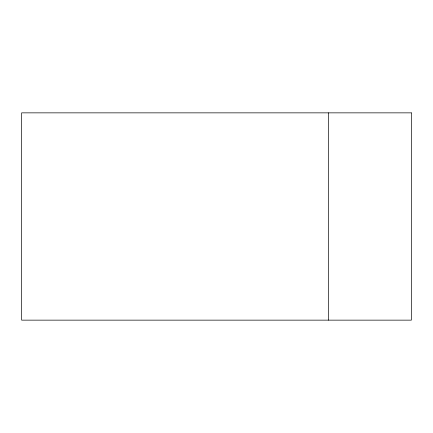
<?xml version="1.0" encoding="UTF-8"?>
<svg xmlns="http://www.w3.org/2000/svg" width="433" height="433" viewBox="0 0 433 433"><rect width="100%" height="100%" fill="white"/><g stroke="black" fill="none" stroke-linecap="round" stroke-linejoin="round"><path stroke-width="0.65" d="M328.436 112.856L328.436 320.144M411.35 112.856L21.65 112.856L21.65 320.144L411.35 320.144L411.35 112.856"/></g></svg>
